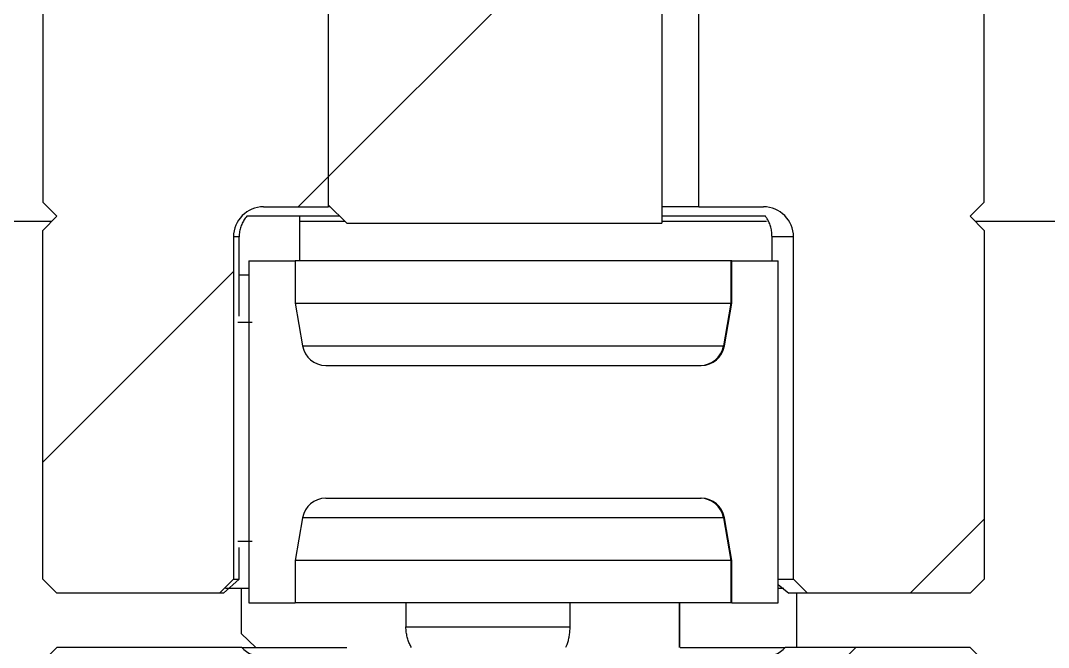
# Model space of a CAD drawing. Header units: millimetres. Extents: x 0 to 279, y 0 to 216.
# Drawn here: x 233.188 to 237.81, y 97.75 to 100.571 of the extents above; entities that cross this region are included whole.
import ezdxf

# ---------------------------------------------------------------- set-up
doc = ezdxf.new("R2010")
doc.units = ezdxf.units.MM
doc.layers.add('TITLE_BLOCK_TEXT', color=8, linetype='Continuous')

msp = doc.modelspace()

# ---------------------------------------------------------------- hatches: boundary and pattern name
at = {"layer": 'TITLE_BLOCK_TEXT', "linetype": 'Continuous', "lineweight": 18}
h = msp.add_hatch(dxfattribs=at)
h.set_pattern_fill('ANSI31', color=256, style=0)
h.paths.add_polyline_path([(235.9877, 119.8748), (234.8211, 119.8748), (234.7377, 119.7914), (234.7377, 116.7914), (234.6211, 116.7914), (234.5711, 116.7414), (234.5711, 99.7414), (234.6544, 99.6581), (236.0711, 99.6581), (236.0711, 102.0748), (236.2377, 102.1525), (236.2377, 116.7414), (236.1877, 116.7914), (236.0711, 116.7914), (236.0711, 119.7914)], flags=0)
h = msp.add_hatch(dxfattribs=at)
h.set_pattern_fill('ANSI31', color=256, style=0)
edge = h.paths.add_edge_path(flags=0)
edge.add_line((237.5211, 98.0569), (237.5211, 99.6265))
edge.add_line((237.5211, 99.6265), (237.4576, 99.69))
edge.add_line((237.4576, 99.69), (237.5211, 99.7535))
edge.add_line((237.5211, 99.7535), (237.5211, 101.6734))
edge.add_line((237.5211, 101.6734), (236.2377, 101.6734))
edge.add_line((236.2377, 101.6734), (236.2377, 99.7324))
edge.add_line((236.2377, 99.7324), (236.5281, 99.7324))
edge.add_arc((236.5281, 99.5969), 0.1355, 0, 90, ccw=False)
edge.add_line((236.6636, 99.5969), (236.6636, 98.0569))
edge.add_line((236.6636, 98.0569), (236.7271, 97.9934))
edge.add_line((236.7271, 97.9934), (237.4576, 97.9934))
edge.add_line((237.4576, 97.9934), (237.5211, 98.0569))
h = msp.add_hatch(dxfattribs=at)
h.set_pattern_fill('ANSI31', color=256, style=0)
edge = h.paths.add_edge_path(flags=0)
edge.add_line((233.3512, 97.9934), (234.0817, 97.9934))
edge.add_line((234.0817, 97.9934), (234.1452, 98.0569))
edge.add_line((234.1452, 98.0569), (234.1452, 99.5969))
edge.add_arc((234.2807, 99.5969), 0.1355, 90, 180, ccw=False)
edge.add_line((234.2807, 99.7324), (234.5711, 99.7324))
edge.add_line((234.5711, 99.7324), (234.5711, 100.6381))
edge.add_ellipse((235.4044, 100.9617), major_axis=(-3.48, 0), ratio=0.095784, start_angle=53.4164, end_angle=76.1453, ccw=False)
edge.add_spline(control_points=[(233.3303, 100.694), (233.3232, 100.6875), (233.3162, 100.6809), (233.3091, 100.6743), (233.3056, 100.671), (233.302, 100.6677), (233.2985, 100.6644), (233.2949, 100.6611), (233.2913, 100.6578), (233.2878, 100.6546)], knot_values=[0, 0, 0, 0, 0.000174, 0.000174, 0.000174, 0.000261, 0.000261, 0.000261, 0.000348, 0.000348, 0.000348, 0.000348], weights=[1, 1, 1, 1, 1, 1, 1, 1, 1, 1], degree=3, periodic=0)
edge.add_line((233.2878, 100.6546), (233.2877, 99.7535))
edge.add_line((233.2877, 99.7535), (233.3512, 99.69))
edge.add_line((233.3512, 99.69), (233.2877, 99.6265))
edge.add_line((233.2877, 99.6265), (233.2877, 98.0569))
edge.add_line((233.2877, 98.0569), (233.3512, 97.9934))
h = msp.add_hatch(dxfattribs=at)
h.set_pattern_fill('ANSI31', color=256, style=0)
edge = h.paths.add_edge_path(flags=0)
edge.add_arc((234.5601, 98.3152), 0.1058, 90, 170, ccw=False)
edge.add_line((234.5601, 98.4211), (236.2487, 98.4211))
edge.add_arc((236.2487, 98.3152), 0.1058, 10, 90, ccw=False)
edge.add_line((236.3529, 98.3336), (236.3868, 98.1412))
edge.add_line((236.3868, 98.1412), (236.3868, 97.9507))
edge.add_line((236.3868, 97.9507), (236.595, 97.9507))
edge.add_line((236.595, 97.9507), (236.595, 99.4891))
edge.add_line((236.595, 99.4891), (236.3868, 99.4891))
edge.add_line((236.3868, 99.4891), (236.3868, 99.2986))
edge.add_line((236.3868, 99.2986), (236.3529, 99.1062))
edge.add_arc((236.2487, 99.1246), 0.1058, 270, 350, ccw=False)
edge.add_line((236.2487, 99.0187), (234.5601, 99.0187))
edge.add_arc((234.5601, 99.1246), 0.1058, 190, 270, ccw=False)
edge.add_line((234.4559, 99.1062), (234.422, 99.2986))
edge.add_line((234.422, 99.2986), (234.422, 99.4891))
edge.add_line((234.422, 99.4891), (234.2138, 99.4891))
edge.add_line((234.2138, 99.4891), (234.2138, 97.9507))
edge.add_line((234.2138, 97.9507), (234.422, 97.9507))
edge.add_line((234.422, 97.9507), (234.422, 98.1412))
edge.add_line((234.422, 98.1412), (234.4559, 98.3336))
h = msp.add_hatch(dxfattribs=at)
h.set_pattern_fill('ANSI31', color=256, style=0)
edge = h.paths.add_edge_path(flags=0)
edge.add_line((233.3512, 97.7498), (233.2877, 97.6863))
edge.add_line((233.2877, 97.6863), (233.2877, 95.7664))
edge.add_line((233.2877, 95.7664), (234.5711, 95.7664))
edge.add_line((234.5711, 95.7664), (234.5711, 97.7074))
edge.add_line((234.5711, 97.7074), (234.2807, 97.7074))
edge.add_arc((234.2807, 97.8429), 0.1355, 223.4325, 270, ccw=False)
edge.add_line((234.1823, 97.7498), (233.3512, 97.7498))
h = msp.add_hatch(dxfattribs=at)
h.set_pattern_fill('ANSI31', color=256, style=0)
edge = h.paths.add_edge_path(flags=0)
edge.add_arc((236.5281, 97.8429), 0.1355, 270, 316.5675, ccw=False)
edge.add_line((236.5281, 97.7074), (236.2377, 97.7074))
edge.add_line((236.2377, 97.7074), (236.2377, 96.8017))
edge.add_ellipse((235.4044, 96.4781), major_axis=(3.48, 0), ratio=0.095784, start_angle=53.4164, end_angle=76.1453, ccw=False)
edge.add_spline(control_points=[(237.4785, 96.7458), (237.4856, 96.7523), (237.4926, 96.7589), (237.4997, 96.7655), (237.5032, 96.7688), (237.5068, 96.7721), (237.5103, 96.7754), (237.5139, 96.7786), (237.5175, 96.7819), (237.521, 96.7852)], knot_values=[0, 0, 0, 0, 0.000174, 0.000174, 0.000174, 0.000261, 0.000261, 0.000261, 0.000348, 0.000348, 0.000348, 0.000348], weights=[1, 1, 1, 1, 1, 1, 1, 1, 1, 1], degree=3, periodic=0)
edge.add_line((237.521, 96.7852), (237.5211, 97.6863))
edge.add_line((237.5211, 97.6863), (237.4576, 97.7498))
edge.add_line((237.4576, 97.7498), (236.6265, 97.7498))

# ---------------------------------------------------------------- linework, layer by layer
at = {"color": 7, "linetype": 'Continuous', "lineweight": 25}
for p, q in [((234.5711, 116.7414), (234.5711, 99.7414)), ((236.0711, 102.0748), (236.0711, 99.6581)), ((236.2377, 99.7324), (236.2377, 101.6734)), ((237.5211, 99.7535), (237.5211, 101.6734)), ((233.2877, 100.6545), (233.2877, 99.7535)), ((234.5711, 100.6381), (234.5711, 99.7324)), ((233.2877, 99.7535), (233.3512, 99.69)), ((237.4576, 99.69), (237.5211, 99.7535)), ((234.2807, 99.7324), (234.5711, 99.7324)), ((234.5711, 99.7414), (234.6544, 99.6581)), ((234.5801, 99.7324), (234.5711, 99.7324)), ((236.2377, 99.7324), (236.0711, 99.7324)), ((236.2377, 99.7324), (236.5281, 99.7324)), ((233.3276, 99.6664), (232.2252, 99.6664)), ((233.3512, 99.69), (233.2877, 99.6265)), ((234.6225, 99.69), (234.205, 99.69)), ((234.4441, 99.4891), (234.4441, 99.69)), ((234.6461, 99.6664), (234.4441, 99.6664)), ((234.6544, 99.6581), (236.0711, 99.6581)), ((236.5371, 99.69), (236.0711, 99.69)), ((236.5416, 99.6664), (236.0711, 99.6664)), ((237.5211, 99.6265), (237.4576, 99.69)), ((238.5836, 99.6664), (237.4812, 99.6664)), ((233.2877, 98.0569), (233.2877, 99.6265)), ((237.5211, 99.6265), (237.5211, 98.0569)), ((234.1709, 99.5969), (234.1452, 99.5969)), ((234.1452, 99.5969), (234.1452, 98.0569)), ((234.1709, 99.241), (234.1709, 99.5969)), ((236.6636, 99.5969), (236.567, 99.5969)), ((236.567, 99.4891), (236.567, 99.5969)), ((236.6636, 98.0569), (236.6636, 99.5969)), ((234.2138, 99.4891), (234.2138, 97.9507)), ((234.2138, 99.4891), (234.422, 99.4891)), ((234.422, 99.4891), (234.422, 99.2986)), ((236.3823, 99.4891), (234.422, 99.4891)), ((236.3823, 99.4891), (236.3823, 99.2986)), ((236.3868, 99.4891), (236.3823, 99.4891)), ((236.3868, 99.2986), (236.3868, 99.4891)), ((236.3868, 99.4891), (236.595, 99.4891)), ((236.595, 97.9507), (236.595, 99.4891)), ((234.2138, 99.4255), (234.1709, 99.4255)), ((234.422, 99.2986), (234.4559, 99.1062)), ((234.422, 99.2986), (236.3823, 99.2986)), ((236.3823, 99.2986), (236.3485, 99.1062)), ((236.3529, 99.1062), (236.3868, 99.2986)), ((236.3823, 99.2986), (236.3868, 99.2986)), ((234.1655, 99.2138), (234.2292, 99.2138)), ((234.4559, 99.1062), (236.3485, 99.1062)), ((236.3485, 99.1062), (236.3529, 99.1062)), ((234.5601, 99.0187), (236.2487, 99.0187)), ((234.5601, 98.4211), (236.2487, 98.4211)), ((234.4559, 98.3336), (234.422, 98.1412)), ((236.3485, 98.3336), (234.4559, 98.3336)), ((236.3485, 98.3336), (236.3823, 98.1412)), ((236.3529, 98.3336), (236.3485, 98.3336)), ((236.3868, 98.1412), (236.3529, 98.3336)), ((234.2292, 98.226), (234.1655, 98.226)), ((234.1709, 98.0569), (234.1709, 98.1988)), ((234.422, 98.1412), (234.422, 97.9507)), ((236.3823, 98.1412), (234.422, 98.1412)), ((236.3823, 98.1412), (236.3823, 97.9507)), ((236.3868, 98.1412), (236.3823, 98.1412)), ((236.3868, 97.9507), (236.3868, 98.1412)), ((233.2877, 98.0569), (233.3512, 97.9934)), ((234.0817, 97.9934), (234.1452, 98.0569)), ((234.1002, 97.9934), (234.1709, 98.0569)), ((234.1452, 98.0569), (234.1709, 98.0569)), ((236.595, 98.0569), (236.6636, 98.0569)), ((236.6636, 98.0569), (236.7271, 97.9934)), ((237.4576, 97.9934), (237.5211, 98.0569)), ((234.0817, 97.9934), (233.3512, 97.9934)), ((234.1002, 97.9934), (234.0817, 97.9934)), ((234.2138, 98.0143), (234.1087, 98.0143)), ((234.1793, 98.0143), (234.1793, 97.8133)), ((236.595, 98.0334), (236.6427, 97.9934)), ((236.6198, 98.0143), (236.595, 98.0143)), ((236.7271, 97.9934), (236.6427, 97.9934)), ((236.6788, 97.7498), (236.6788, 97.9934)), ((237.4576, 97.9934), (236.7271, 97.9934)), ((234.2138, 97.9507), (234.422, 97.9507)), ((236.3823, 97.9507), (234.422, 97.9507)), ((234.9208, 97.9507), (234.9208, 97.8429)), ((235.6574, 97.9507), (235.6574, 97.8429)), ((236.1497, 97.9507), (236.1497, 97.7498)), ((236.3868, 97.9507), (236.3823, 97.9507)), ((236.3868, 97.9507), (236.595, 97.9507)), ((234.1793, 97.8133), (234.2452, 97.7498)), ((234.9208, 97.8429), (235.6574, 97.8429)), ((233.3512, 97.7498), (233.2877, 97.6863)), ((234.1823, 97.7498), (233.3512, 97.7498)), ((234.1823, 97.7498), (234.6544, 97.7498)), ((236.1544, 97.7498), (236.6265, 97.7498)), ((237.4576, 97.7498), (236.6265, 97.7498)), ((237.5211, 97.6863), (237.4576, 97.7498))]:
    msp.add_line(p, q, dxfattribs=at)
at = {"color": 8, "linetype": 'Continuous', "lineweight": 25}
msp.add_line((236.1509, 97.9507), (236.1509, 97.7498), dxfattribs=at)
at = {"color": 7, "linetype": 'Continuous', "lineweight": 25}
for centre, radius, start, end in [((234.2807, 99.5969), 0.1355, 90, 180), ((236.5281, 99.5969), 0.1355, 0, 90), ((234.5601, 99.1246), 0.1058, 190, 270), ((236.2446, 99.1242), 0.1055, 270.1021, 350.1581), ((236.2487, 99.1246), 0.1058, 270, 350), ((234.5601, 98.3152), 0.1058, 90, 170), ((236.2446, 98.3156), 0.1055, 9.8419, 89.8979), ((236.2487, 98.3152), 0.1058, 10, 90), ((234.2807, 97.8429), 0.1355, 223.4325, 270), ((236.5281, 97.8429), 0.1355, 270, 316.5675)]:
    msp.add_arc(centre, radius, start, end, dxfattribs=at)
for points, knots in [([(234.205, 99.69), (234.2006, 99.6845), (234.1917, 99.6733), (234.1818, 99.6537), (234.1747, 99.6324), (234.1714, 99.6132), (234.171, 99.6012), (234.1709, 99.5969)], [0, 0, 0, 0, 0.215505, 0.437073, 0.652639, 0.874783, 1, 1, 1, 1]), ([(236.567, 99.5969), (236.5667, 99.6042), (236.5662, 99.6189), (236.5618, 99.6403), (236.5548, 99.6605), (236.5463, 99.6771), (236.5397, 99.6863), (236.5371, 99.69)], [0, 0, 0, 0, 0.210277, 0.426776, 0.637022, 0.853134, 1, 1, 1, 1]), ([(234.9456, 97.7498), (234.9424, 97.7553), (234.936, 97.7665), (234.9288, 97.7861), (234.9236, 97.8074), (234.9211, 97.8266), (234.9209, 97.8386), (234.9208, 97.8429)], [0, 0, 0, 0, 0.215505, 0.437073, 0.652639, 0.874783, 1, 1, 1, 1]), ([(235.6574, 97.8429), (235.6572, 97.8356), (235.6569, 97.8209), (235.6541, 97.7995), (235.6497, 97.7793), (235.6445, 97.7627), (235.6405, 97.7535), (235.6388, 97.7498)], [0, 0, 0, 0, 0.210277, 0.426776, 0.637022, 0.853134, 1, 1, 1, 1])]:
    msp.add_open_spline(points, degree=3, knots=knots, dxfattribs=at)

doc.saveas('drawing.dxf')
